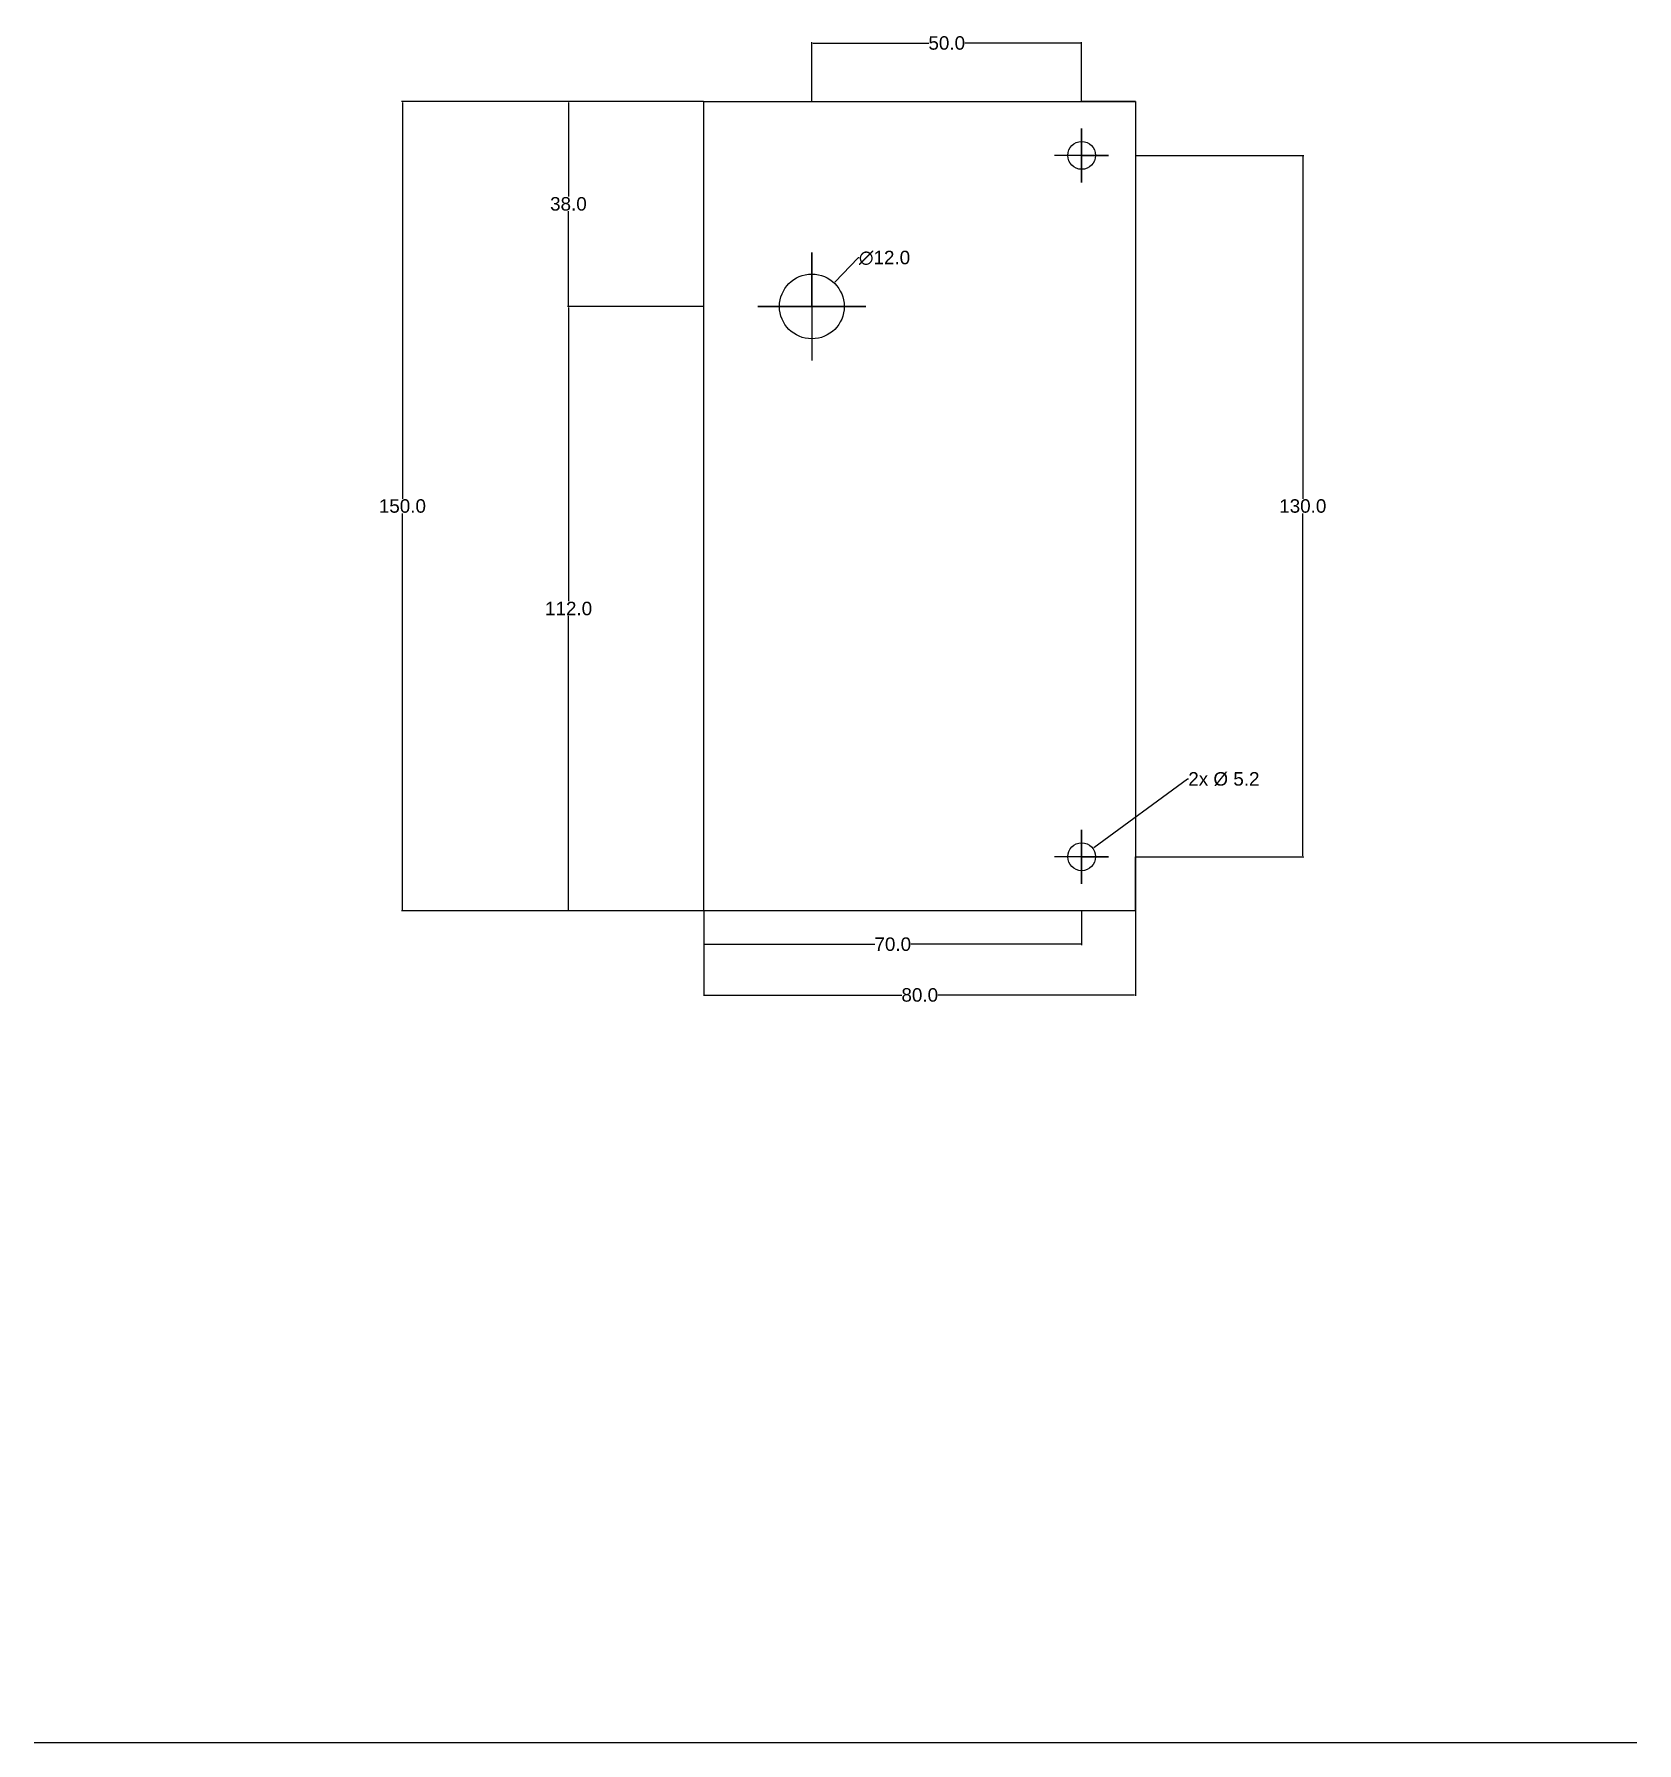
# Model space of a CAD drawing. Header units: millimetres. Extents: x 124 to 421, y 14 to 331.
import ezdxf

# ---------------------------------------------------------------- set-up
doc = ezdxf.new("R2010")
doc.units = ezdxf.units.MM
doc.header["$MEASUREMENT"] = 0
doc.layers.add('Dimension', color=10, linetype='Continuous')
doc.styles.get("Standard").update_dxf_attribs({"font": 'arial.ttf'})
doc.dimstyles.get("Standard").update_dxf_attribs({"dimtxt": 2.5, "dimasz": 0.18, "dimexe": 0.18, "dimexo": 0.0625, "dimgap": 0.09, "dimtad": 0, "dimtih": 1, "dimtoh": 1, "dimdec": 1, "dimzin": 0, "dimdsep": 46, "dimtxsty": 'Standard', "dimcen": 0.09, "dimadec": 0, "dimazin": 0, "dimtfac": 1, "dimtdec": 1, "dimtofl": 0, "dimtmove": 0, "dimatfit": 3, "dimfxl": 1, "dimtolj": 1, "dimtzin": 0, "dimarcsym": 0})

# ---------------------------------------------------------------- blocks, each defined once
blk = doc.blocks.new('*D7')
at = {"layer": 'Defpoints', "color": 0, "transparency": 16777216}
for p in [(248.4, 168.09), (328.4, 168.09), (328.4, 152.47)]:
    blk.add_point(p, dxfattribs=at)
at = {"layer": 'Dimension', "color": 0, "lineweight": -2, "transparency": 16777216}
for p, q in [((248.4, 168.03), (248.4, 152.29)), ((328.4, 168.03), (328.4, 152.29)), ((248.58, 152.47), (285.07, 152.47)), ((328.22, 152.47), (291.74, 152.47))]:
    blk.add_line(p, q, dxfattribs=at)
at = {"layer": 'Dimension', "color": 0, "transparency": 16777216}
for points in [[(248.58, 152.5), (248.58, 152.44), (248.4, 152.47)], [(328.22, 152.5), (328.22, 152.44), (328.4, 152.47)]]:
    blk.add_solid(points, dxfattribs=at)
at = {"layer": 'Dimension', "color": 0, "transparency": 16777216, "insert": (288.4, 152.47), "char_height": 2.5, "attachment_point": 5}
blk.add_mtext('\\A1;80.0', dxfattribs=at)
blk = doc.blocks.new('*D8')
at = {"layer": 'Defpoints', "color": 0, "transparency": 16777216}
for p in [(320.48, 179.61), (316.33, 176.57)]:
    blk.add_point(p, dxfattribs=at)
at = {"layer": 'Dimension', "color": 0, "lineweight": -2, "transparency": 16777216}
for p, q in [((338.03, 192.48), (320.63, 179.72)), ((338.21, 192.48), (338.03, 192.48)), ((318.31, 178.09), (318.49, 178.09)), ((318.4, 178), (318.4, 178.18))]:
    blk.add_line(p, q, dxfattribs=at)
at = {"layer": 'Dimension', "color": 0, "transparency": 16777216}
blk.add_solid([(320.61, 179.74), (320.64, 179.69), (320.48, 179.61)], dxfattribs=at)
at = {"layer": 'Dimension', "color": 0, "transparency": 16777216, "insert": (344.76, 192.48), "char_height": 2.5, "attachment_point": 5}
blk.add_mtext('\\A1;2x %%C 5.2', dxfattribs=at)
blk = doc.blocks.new('*D10')
at = {"layer": 'Defpoints', "color": 0, "transparency": 16777216}
for p in [(272.55, 284.43), (264.26, 275.75)]:
    blk.add_point(p, dxfattribs=at)
at = {"layer": 'Dimension', "color": 0, "lineweight": -2, "transparency": 16777216}
for p, q in [((276.99, 289.08), (272.67, 284.56)), ((277.17, 289.08), (276.99, 289.08)), ((268.31, 280.09), (268.49, 280.09)), ((268.4, 280), (268.4, 280.18))]:
    blk.add_line(p, q, dxfattribs=at)
at = {"layer": 'Dimension', "color": 0, "transparency": 16777216}
blk.add_solid([(272.65, 284.58), (272.69, 284.54), (272.55, 284.43)], dxfattribs=at)
at = {"layer": 'Dimension', "color": 0, "transparency": 16777216, "insert": (281.87, 289.08), "char_height": 2.5, "attachment_point": 5}
blk.add_mtext('\\A1;∅12.0', dxfattribs=at)
blk = doc.blocks.new('*D19')
at = {"layer": 'Defpoints', "color": 0, "transparency": 16777216}
for p in [(248.4, 168.09), (318.4, 168.09), (318.4, 161.88)]:
    blk.add_point(p, dxfattribs=at)
at = {"layer": 'Dimension', "color": 0, "lineweight": -2, "transparency": 16777216}
for p, q in [((248.4, 168.03), (248.4, 161.7)), ((318.4, 168.03), (318.4, 161.7)), ((248.58, 161.88), (280.08, 161.88)), ((318.22, 161.88), (286.73, 161.88))]:
    blk.add_line(p, q, dxfattribs=at)
at = {"layer": 'Dimension', "color": 0, "transparency": 16777216}
for points in [[(248.58, 161.91), (248.58, 161.85), (248.4, 161.88)], [(318.22, 161.91), (318.22, 161.85), (318.4, 161.88)]]:
    blk.add_solid(points, dxfattribs=at)
at = {"layer": 'Dimension', "color": 0, "transparency": 16777216, "insert": (283.4, 161.88), "char_height": 2.5, "attachment_point": 5}
blk.add_mtext('\\A1;70.0', dxfattribs=at)
blk = doc.blocks.new('*D20')
at = {"layer": 'Defpoints', "color": 0, "transparency": 16777216}
for p in [(223.32, 280.09), (248.4, 280.09), (248.4, 168.09)]:
    blk.add_point(p, dxfattribs=at)
at = {"layer": 'Dimension', "color": 0, "lineweight": -2, "transparency": 16777216}
for p, q in [((248.34, 280.09), (223.14, 280.09)), ((223.32, 279.91), (223.32, 225.46)), ((223.32, 168.27), (223.32, 222.72)), ((248.34, 168.09), (223.14, 168.09))]:
    blk.add_line(p, q, dxfattribs=at)
at = {"layer": 'Dimension', "color": 0, "transparency": 16777216}
for points in [[(223.29, 279.91), (223.35, 279.91), (223.32, 280.09)], [(223.29, 168.27), (223.35, 168.27), (223.32, 168.09)]]:
    blk.add_solid(points, dxfattribs=at)
at = {"layer": 'Dimension', "color": 0, "transparency": 16777216, "insert": (223.32, 224.09), "char_height": 2.5, "attachment_point": 5}
blk.add_mtext('\\A1;112.0', dxfattribs=at)
blk = doc.blocks.new('*D21')
at = {"layer": 'Defpoints', "color": 0, "transparency": 16777216}
for p in [(248.4, 318.09), (223.29, 280.09), (248.4, 280.09)]:
    blk.add_point(p, dxfattribs=at)
at = {"layer": 'Dimension', "color": 0, "lineweight": -2, "transparency": 16777216}
for p, q in [((248.34, 318.09), (223.11, 318.09)), ((223.29, 317.91), (223.29, 300.46)), ((223.29, 280.27), (223.29, 297.72)), ((248.34, 280.09), (223.11, 280.09))]:
    blk.add_line(p, q, dxfattribs=at)
at = {"layer": 'Dimension', "color": 0, "transparency": 16777216}
for points in [[(223.26, 317.91), (223.32, 317.91), (223.29, 318.09)], [(223.26, 280.27), (223.32, 280.27), (223.29, 280.09)]]:
    blk.add_solid(points, dxfattribs=at)
at = {"layer": 'Dimension', "color": 0, "transparency": 16777216, "insert": (223.29, 299.09), "char_height": 2.5, "attachment_point": 5}
blk.add_mtext('\\A1;38.0', dxfattribs=at)
blk = doc.blocks.new('*D24')
at = {"layer": 'Defpoints', "color": 0, "transparency": 16777216}
for p in [(248.4, 318.09), (192.52, 168.09), (248.4, 168.09)]:
    blk.add_point(p, dxfattribs=at)
at = {"layer": 'Dimension', "color": 0, "lineweight": -2, "transparency": 16777216}
for p, q in [((248.34, 318.09), (192.34, 318.09)), ((192.52, 317.91), (192.52, 244.46)), ((192.52, 168.27), (192.52, 241.72)), ((248.34, 168.09), (192.34, 168.09))]:
    blk.add_line(p, q, dxfattribs=at)
at = {"layer": 'Dimension', "color": 0, "transparency": 16777216}
for points in [[(192.49, 317.91), (192.55, 317.91), (192.52, 318.09)], [(192.49, 168.27), (192.55, 168.27), (192.52, 168.09)]]:
    blk.add_solid(points, dxfattribs=at)
at = {"layer": 'Dimension', "color": 0, "transparency": 16777216, "insert": (192.52, 243.09), "char_height": 2.5, "attachment_point": 5}
blk.add_mtext('\\A1;150.0', dxfattribs=at)
blk = doc.blocks.new('*D25')
at = {"layer": 'Defpoints', "color": 0, "transparency": 16777216}
for p in [(328.4, 308.09), (328.4, 178.09), (359.38, 178.09)]:
    blk.add_point(p, dxfattribs=at)
at = {"layer": 'Dimension', "color": 0, "lineweight": -2, "transparency": 16777216}
for p, q in [((328.47, 308.09), (359.56, 308.09)), ((359.38, 307.91), (359.38, 244.46)), ((359.38, 178.27), (359.38, 241.72)), ((328.47, 178.09), (359.56, 178.09))]:
    blk.add_line(p, q, dxfattribs=at)
at = {"layer": 'Dimension', "color": 0, "transparency": 16777216}
for points in [[(359.35, 307.91), (359.41, 307.91), (359.38, 308.09)], [(359.35, 178.27), (359.41, 178.27), (359.38, 178.09)]]:
    blk.add_solid(points, dxfattribs=at)
at = {"layer": 'Dimension', "color": 0, "transparency": 16777216, "insert": (359.38, 243.09), "char_height": 2.5, "attachment_point": 5}
blk.add_mtext('\\A1;130.0', dxfattribs=at)
blk = doc.blocks.new('*D29')
at = {"layer": 'Defpoints', "color": 0, "transparency": 16777216}
for p in [(318.4, 328.91), (268.4, 318.09), (318.4, 318.09)]:
    blk.add_point(p, dxfattribs=at)
at = {"layer": 'Dimension', "color": 0, "lineweight": -2, "transparency": 16777216}
for p, q in [((268.4, 318.15), (268.4, 329.09)), ((268.58, 328.91), (290.07, 328.91)), ((318.22, 328.91), (296.74, 328.91)), ((318.4, 318.15), (318.4, 329.09))]:
    blk.add_line(p, q, dxfattribs=at)
at = {"layer": 'Dimension', "color": 0, "transparency": 16777216}
for points in [[(268.58, 328.94), (268.58, 328.88), (268.4, 328.91)], [(318.22, 328.94), (318.22, 328.88), (318.4, 328.91)]]:
    blk.add_solid(points, dxfattribs=at)
at = {"layer": 'Dimension', "color": 0, "transparency": 16777216, "insert": (293.4, 328.91), "char_height": 2.5, "attachment_point": 5}
blk.add_mtext('\\A1;50.0', dxfattribs=at)

msp = doc.modelspace()

# ---------------------------------------------------------------- linework, layer by layer
for p, q in [((248.4, 168.09), (248.4, 318.09)), ((248.4, 318.09), (328.4, 318.09)), ((248.4, 318.09), (268.4, 318.09)), ((328.4, 318.09), (318.4, 318.09)), ((328.4, 318.09), (328.4, 168.09)), ((328.4, 318.09), (328.4, 308.09)), ((318.4, 303.09), (318.4, 313.09)), ((318.4, 313.09), (318.4, 308.09)), ((323.4, 308.09), (313.4, 308.09)), ((318.4, 308.09), (318.4, 303.09)), ((318.4, 308.09), (323.4, 308.09)), ((268.4, 280.09), (268.4, 290.09)), ((268.4, 290.09), (268.4, 270.09)), ((278.4, 280.09), (258.4, 280.09)), ((258.4, 280.09), (268.4, 280.09)), ((268.4, 280.09), (278.4, 280.09)), ((318.4, 178.09), (318.4, 183.09)), ((318.4, 183.09), (318.4, 173.09)), ((323.4, 178.09), (313.4, 178.09)), ((318.4, 173.09), (318.4, 178.09)), ((318.4, 178.09), (323.4, 178.09)), ((328.4, 168.09), (328.4, 178.09)), ((328.4, 168.09), (248.4, 168.09)), ((328.4, 168.09), (318.4, 168.09))]:
    msp.add_line(p, q)
for centre, radius in [((318.4, 308.09), 2.58), ((268.4, 280.09), 6), ((318.4, 178.09), 2.58)]:
    msp.add_circle(centre, radius)
at = {"layer": 'Defpoints'}
msp.add_line((421.29, 13.87), (124.29, 13.87), dxfattribs=at)

# ---------------------------------------------------------------- dimensions: what is measured, and where the dimension line sits
at = {"layer": 'Dimension'}
for base, p1, p2, picture, middle in [((318.4, 328.91), (268.4, 318.09), (318.4, 318.09), '*D29', (293.4, 328.91)), ((318.4, 161.88), (248.4, 168.09), (318.4, 168.09), '*D19', (283.4, 161.88))]:
    dim = msp.add_linear_dim(base=base, p1=p1, p2=p2, dimstyle='Standard', dxfattribs=at)
    dim.commit()
    dim.dimension.update_dxf_attribs({"geometry": picture, "text_midpoint": middle})
for base, p1, p2, picture, middle in [((192.52, 168.09), (248.4, 318.09), (248.4, 168.09), '*D24', (192.52, 243.09)), ((223.29, 280.09), (248.4, 318.09), (248.4, 280.09), '*D21', (223.29, 299.09)), ((223.32, 280.09), (248.4, 168.09), (248.4, 280.09), '*D20', (223.32, 224.09))]:
    dim = msp.add_linear_dim(base=base, p1=p1, p2=p2, angle=90, dimstyle='Standard', dxfattribs=at)
    dim.commit()
    dim.dimension.update_dxf_attribs({"geometry": picture, "text_midpoint": middle})
dim = msp.add_linear_dim(base=(359.38, 178.09), p1=(328.4, 308.09), p2=(328.4, 178.09), angle=90, dimstyle='Standard', dxfattribs=at)
dim.commit()
dim.dimension.update_dxf_attribs({"geometry": '*D25', "text_midpoint": (359.38, 243.09), "dimtype": 160})
dim = msp.add_diameter_dim_2p(p1=(264.26, 275.75), p2=(272.55, 284.43), dimstyle='Standard', dxfattribs=at)
dim.commit()
dim.dimension.update_dxf_attribs({"geometry": '*D10', "text_midpoint": (281.87, 289.08), "dimtype": 163})
dim = msp.add_diameter_dim_2p(p1=(316.33, 176.57), p2=(320.48, 179.61), text='2x %%C 5.2', dimstyle='Standard', dxfattribs=at)
dim.commit()
dim.dimension.update_dxf_attribs({"geometry": '*D8', "text_midpoint": (344.76, 192.48), "dimtype": 163})
dim = msp.add_linear_dim(base=(328.4, 152.47), p1=(248.4, 168.09), p2=(328.4, 168.09), dimstyle='Standard', dxfattribs=at)
dim.commit()
dim.dimension.update_dxf_attribs({"geometry": '*D7', "text_midpoint": (288.4, 152.47), "dimtype": 160})

doc.saveas('drawing.dxf')
